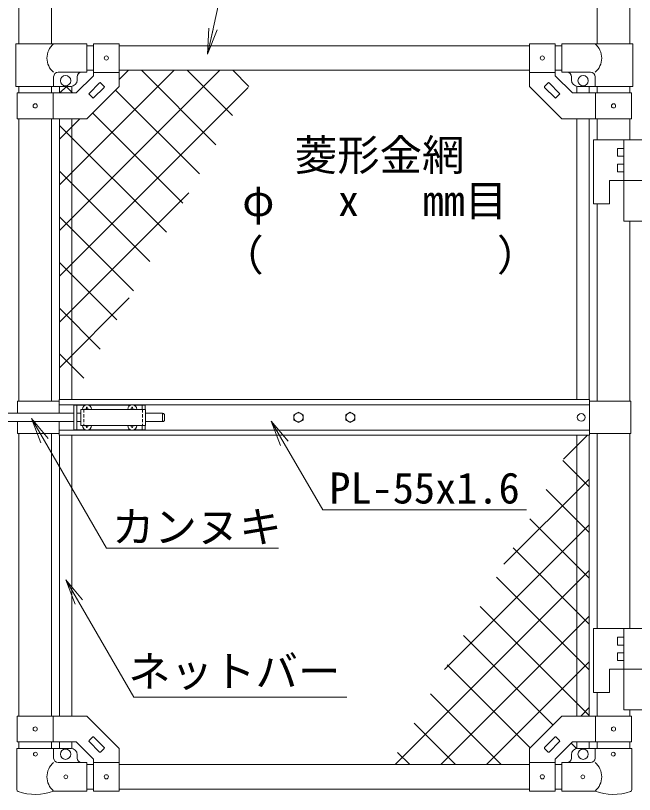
# Model space of a CAD drawing. Units: millimetres, scale not verified. Extents: x -4200 to 4200, y -2970 to 2970.
# Drawn here: x -2539 to -1582, y -547 to 658 of the extents above; entities that cross this region are included whole.
import ezdxf
from ezdxf.enums import TextEntityAlignment as Align

# ---------------------------------------------------------------- set-up
doc = ezdxf.new("R2010")
doc.units = ezdxf.units.MM
doc.header["$LTSCALE"] = 20
doc.linetypes.add('USER2', pattern=[0.375, 0.25, -0.125])
for name, color, linetype, lineweight in [('0-0_D-STR-TXT', 7, 'Continuous', 9), ('0-5_D-STR1', 1, 'Continuous', 18), ('0-8_D-STR3', 3, 'Continuous', 13), ('0-A_0', 7, 'Continuous', 9), ('0-B_D-STR2', 7, 'Continuous', 9)]:
    doc.layers.add(name, color=color, linetype=linetype, lineweight=lineweight)
doc.styles.add('ＭＳ ゴシック', font='')
doc.styles.get('ＭＳ ゴシック').set_extended_font_data('MS Gothic')

# ---------------------------------------------------------------- blocks, each defined once
blk = doc.blocks.new('MLeader2')
at = {"layer": '0-0_D-STR-TXT'}
blk.add_line((-2500.06, -3.1), (-2514.28, 34.88), dxfattribs=at)
for points in [[(-2488.51, 3.57), (-2514.28, 34.88), (-2494.28, 0.24)], [(-2494.28, 0.24), (-2398.25, -166.1), (-2139.46, -166.1), (-2132.26, -166.1)]]:
    blk.add_lwpolyline(points, dxfattribs=at)
blk = doc.blocks.new('MLeader3')
at = {"layer": '0-0_D-STR-TXT'}
blk.add_line((-2129.32, -7.27), (-2143.55, 30.7), dxfattribs=at)
for points in [[(-2117.77, -0.6), (-2143.55, 30.7), (-2123.55, -3.94)], [(-2123.55, -3.94), (-2064.16, -106.8), (-1756.23, -106.8), (-1749.03, -106.8)]]:
    blk.add_lwpolyline(points, dxfattribs=at)
blk = doc.blocks.new('MLeader4')
at = {"layer": '0-0_D-STR-TXT'}
blk.add_line((-2446.99, -252.7), (-2461.22, -214.73), dxfattribs=at)
for points in [[(-2435.45, -246.04), (-2461.22, -214.73), (-2441.22, -249.37)], [(-2441.22, -249.37), (-2356.27, -396.5), (-2034.16, -396.5), (-2026.96, -396.5)]]:
    blk.add_lwpolyline(points, dxfattribs=at)
blk = doc.blocks.new('_Open')
at = {"layer": '0-A_0'}
blk.add_line((-20, 3.33), (0, 0), dxfattribs=at)
blk.add_lwpolyline([(-20, -3.33), (0, 0), (-20, 0)], dxfattribs=at)

msp = doc.modelspace()

# ---------------------------------------------------------------- linework, layer by layer
at = {"layer": '0-0_D-STR-TXT'}
msp.add_lwpolyline([(-1684.26, 808.04), (-2196.32, 808.04), (-2241.84, 600.13)], dxfattribs=at)
at = {"layer": '0-5_D-STR1'}
for p, q in [((-2534.07, 1064.37), (-2534.07, 614.37)), ((-2483.27, 1064.37), (-2483.27, 614.37)), ((-1639.87, 1064.37), (-1639.87, 614.37)), ((-1589.07, 1064.37), (-1589.07, 614.37)), ((-2428.67, 611.37), (-2418.67, 611.37)), ((-2378.67, 611.37), (-1744.47, 611.37)), ((-1704.47, 611.37), (-1694.47, 611.37)), ((-2428.67, 573.37), (-2418.67, 573.37)), ((-2378.67, 573.37), (-1744.47, 573.37)), ((-1704.47, 573.37), (-1694.47, 573.37)), ((-2534.07, 548.37), (-2534.07, 538.37)), ((-2483.27, 548.37), (-2483.27, 538.37)), ((-1639.87, 548.37), (-1639.87, 538.37)), ((-1589.07, 548.37), (-1589.07, 538.37)), ((-2534.07, 498.37), (-2534.07, 61.37)), ((-2483.27, 498.37), (-2483.27, 61.37)), ((-1639.87, 498.37), (-1639.87, 465.87)), ((-1589.07, 498.37), (-1589.07, 465.87)), ((-1639.87, 366.87), (-1639.87, 61.37)), ((-1589.07, 339.87), (-1589.07, 61.37)), ((-2534.07, 11.37), (-2534.07, -425.63)), ((-2483.27, 11.37), (-2483.27, -425.63)), ((-1639.87, 11.37), (-1639.87, -290.23)), ((-1589.07, 11.37), (-1589.07, -290.23)), ((-1639.87, -389.23), (-1639.87, -425.63)), ((-1589.07, -416.23), (-1589.07, -425.63)), ((-2534.07, -465.63), (-2534.07, -475.63)), ((-2483.27, -465.63), (-2483.27, -475.63)), ((-1639.87, -465.63), (-1639.87, -475.63)), ((-1589.07, -465.63), (-1589.07, -475.63)), ((-2428.67, -500.63), (-2418.67, -500.63)), ((-2378.67, -500.63), (-1744.47, -500.63)), ((-1704.47, -500.63), (-1694.47, -500.63)), ((-2428.67, -538.63), (-2418.67, -538.63)), ((-2378.67, -538.63), (-1744.47, -538.63)), ((-1704.47, -538.63), (-1694.47, -538.63))]:
    msp.add_line(p, q, dxfattribs=at)
at = {"layer": '0-8_D-STR3'}
for p, q in [((-2418.67, 614.62), (-2418.67, 564.94)), ((-2418.67, 614.62), (-2378.67, 614.62)), ((-2378.67, 614.62), (-2378.67, 548.37)), ((-1744.47, 614.62), (-1744.47, 548.37)), ((-1704.47, 614.62), (-1744.47, 614.62)), ((-1704.47, 614.62), (-1704.47, 564.94)), ((-2428.67, 614.37), (-2538.62, 614.37)), ((-2538.62, 614.37), (-2538.62, 548.37)), ((-2428.67, 570.37), (-2428.67, 614.37)), ((-1694.47, 614.37), (-1584.52, 614.37)), ((-1694.47, 570.37), (-1694.47, 614.37)), ((-1584.52, 614.37), (-1584.52, 548.37)), ((-2428.67, 570.37), (-2473.12, 570.37)), ((-2418.67, 570.12), (-2378.67, 570.12)), ((-1704.47, 570.12), (-1744.47, 570.12)), ((-1694.47, 570.37), (-1650.02, 570.37)), ((-2480.12, 548.37), (-2480.12, 563.37)), ((-2445.24, 538.37), (-2418.67, 564.94)), ((-2443.67, 558.37), (-2443.67, 563.37)), ((-1677.9, 538.37), (-1704.47, 564.94)), ((-1679.47, 558.37), (-1679.47, 563.37)), ((-1643.02, 548.37), (-1643.02, 563.37)), ((-2538.62, 548.37), (-2453.67, 548.37)), ((-2471.17, 548.37), (-2471.17, 538.37)), ((-2452.17, 548.37), (-2452.17, 538.37)), ((-2425.34, 537.77), (-2409.08, 554.03)), ((-2418.27, 530.7), (-2402, 546.96)), ((-2407.66, 554.03), (-2402, 548.38)), ((-1715.48, 554.03), (-1721.14, 548.38)), ((-1704.88, 530.7), (-1721.14, 546.96)), ((-1697.8, 537.77), (-1714.07, 554.03)), ((-1670.97, 548.37), (-1670.97, 538.37)), ((-1584.52, 548.37), (-1669.47, 548.37)), ((-1651.97, 548.37), (-1651.97, 538.37)), ((-2536.37, 538.37), (-2445.24, 538.37)), ((-2536.37, 538.37), (-2536.37, 498.37)), ((-2480.97, 538.37), (-2480.97, 498.37)), ((-2425.34, 536.36), (-2419.68, 530.7)), ((-1697.8, 536.36), (-1703.46, 530.7)), ((-1586.77, 538.37), (-1677.9, 538.37)), ((-1642.17, 538.37), (-1642.17, 498.37)), ((-1586.77, 538.37), (-1586.77, 498.37)), ((-2471.17, 498.37), (-2471.17, 63.87)), ((-2452.17, 498.37), (-2452.17, 63.87)), ((-1670.97, 498.37), (-1670.97, 63.87)), ((-1651.97, 498.37), (-1651.97, 63.87)), ((-1564.57, 465.87), (-1645.57, 465.87)), ((-1645.57, 465.87), (-1645.57, 366.87)), ((-1598.57, 465.87), (-1598.57, 339.87)), ((-1608.07, 452.37), (-1608.07, 440.37)), ((-1598.57, 452.37), (-1608.07, 452.37)), ((-1598.57, 440.37), (-1608.07, 440.37)), ((-1608.07, 428.37), (-1608.07, 416.37)), ((-1598.57, 428.37), (-1608.07, 428.37)), ((-1598.57, 416.37), (-1608.07, 416.37)), ((-1542.57, 402.87), (-1620.57, 402.87)), ((-1620.57, 402.87), (-1620.57, 366.87)), ((-1620.57, 366.87), (-1645.57, 366.87)), ((-1507.57, 339.87), (-1598.57, 339.87)), ((-2536.17, 61.37), (-2536.17, 42.87)), ((-2471.57, 61.37), (-2536.17, 61.37)), ((-2471.57, 63.87), (-1651.57, 63.87)), ((-2471.57, 63.87), (-2471.57, 42.87)), ((-1651.57, 63.87), (-1651.57, 8.87)), ((-1651.57, 61.37), (-1587.47, 61.37)), ((-1587.47, 61.37), (-1587.47, 11.37)), ((-2471.57, 55.87), (-1651.57, 55.87)), ((-2448.67, 55.37), (-2448.67, 17.37)), ((-2448.67, 55.37), (-2431.27, 55.37)), ((-2444.17, 55.37), (-2444.17, 17.37)), ((-2438.17, 48.87), (-2438.17, 23.87)), ((-2438.17, 48.87), (-2338.17, 48.87)), ((-2430.53, 49.29), (-2431.82, 49.26)), ((-2431.82, 49.26), (-2431.82, 48.87)), ((-2429.07, 52.02), (-2429.09, 50.72)), ((-2429.07, 52.02), (-2428.28, 52.02)), ((-2428.28, 52.02), (-2428.25, 50.72)), ((-2426.07, 55.37), (-2361.27, 55.37)), ((-2360.53, 49.29), (-2361.82, 49.26)), ((-2361.82, 49.26), (-2361.82, 48.87)), ((-2359.07, 52.02), (-2359.09, 50.72)), ((-2359.07, 52.02), (-2358.28, 52.02)), ((-2358.28, 52.02), (-2358.25, 50.72)), ((-2356.82, 49.29), (-2355.52, 49.26)), ((-2356.07, 55.37), (-2338.67, 55.37)), ((-2355.52, 49.26), (-2355.52, 48.87)), ((-2343.17, 55.37), (-2343.17, 48.87)), ((-2338.67, 55.37), (-2338.67, 48.87)), ((-2338.17, 48.87), (-2338.17, 23.87)), ((-2577.02, 42.87), (-2448.67, 42.87)), ((-2444.17, 42.87), (-2438.17, 42.87)), ((-2338.17, 42.87), (-2311.67, 42.87)), ((-2311.67, 42.87), (-2311.67, 29.87)), ((-2308.67, 39.87), (-2308.67, 32.87)), ((-2577.02, 29.87), (-2448.67, 29.87)), ((-2536.17, 29.87), (-2536.17, 11.37)), ((-2471.57, 29.87), (-2471.57, 8.87)), ((-2444.17, 29.87), (-2438.17, 29.87)), ((-2338.17, 29.87), (-2311.67, 29.87)), ((-2471.57, 16.87), (-1651.57, 16.87)), ((-2448.67, 17.37), (-2431.27, 17.37)), ((-2438.17, 23.87), (-2338.17, 23.87)), ((-2431.82, 23.47), (-2431.82, 23.87)), ((-2430.53, 23.45), (-2431.82, 23.47)), ((-2429.07, 20.72), (-2429.09, 22.01)), ((-2429.07, 20.72), (-2428.28, 20.72)), ((-2428.28, 20.72), (-2428.25, 22.01)), ((-2426.82, 23.45), (-2425.52, 23.47)), ((-2426.07, 17.37), (-2361.27, 17.37)), ((-2425.52, 23.47), (-2425.52, 23.87)), ((-2361.82, 23.47), (-2361.82, 23.87)), ((-2360.53, 23.45), (-2361.82, 23.47)), ((-2359.07, 20.72), (-2359.09, 22.01)), ((-2359.07, 20.72), (-2358.28, 20.72)), ((-2358.28, 20.72), (-2358.25, 22.01)), ((-2356.82, 23.45), (-2355.52, 23.47)), ((-2356.07, 17.37), (-2338.67, 17.37)), ((-2355.52, 23.47), (-2355.52, 23.87)), ((-2343.17, 23.87), (-2343.17, 17.37)), ((-2338.67, 23.87), (-2338.67, 17.37)), ((-2471.57, 11.37), (-2536.17, 11.37)), ((-2471.57, 8.87), (-1651.57, 8.87)), ((-2471.17, 8.87), (-2471.17, -425.63)), ((-2452.17, 8.87), (-2452.17, -425.63)), ((-1670.97, 8.87), (-1670.97, -425.63)), ((-1651.97, 8.87), (-1651.97, -425.63)), ((-1651.57, 11.37), (-1587.47, 11.37)), ((-1564.57, -290.23), (-1645.57, -290.23)), ((-1645.57, -290.23), (-1645.57, -389.23)), ((-1598.57, -290.23), (-1598.57, -416.23)), ((-1608.07, -303.73), (-1608.07, -315.73)), ((-1598.57, -303.73), (-1608.07, -303.73)), ((-1598.57, -315.73), (-1608.07, -315.73)), ((-1608.07, -327.73), (-1608.07, -339.73)), ((-1598.57, -327.73), (-1608.07, -327.73)), ((-1598.57, -339.73), (-1608.07, -339.73)), ((-1542.57, -353.23), (-1620.57, -353.23)), ((-1620.57, -353.23), (-1620.57, -389.23)), ((-1620.57, -389.23), (-1645.57, -389.23)), ((-1507.57, -416.23), (-1598.57, -416.23)), ((-2536.37, -465.63), (-2536.37, -425.63)), ((-2480.97, -465.63), (-2480.97, -425.63)), ((-1642.17, -465.63), (-1642.17, -425.63)), ((-1586.77, -465.63), (-1586.77, -425.63)), ((-2536.37, -465.63), (-2445.24, -465.63)), ((-2471.17, -465.63), (-2471.17, -475.63)), ((-2452.17, -465.63), (-2452.17, -475.75)), ((-2445.24, -465.63), (-2418.67, -492.2)), ((-2425.34, -463.62), (-2419.68, -457.97)), ((-2425.34, -465.04), (-2409.08, -481.3)), ((-2418.27, -457.97), (-2402, -474.23)), ((-1704.88, -457.97), (-1721.14, -474.23)), ((-1697.8, -465.04), (-1714.07, -481.3)), ((-1677.9, -465.63), (-1704.47, -492.2)), ((-1697.8, -463.62), (-1703.46, -457.97)), ((-1586.77, -465.63), (-1677.9, -465.63)), ((-1670.97, -465.63), (-1670.97, -475.75)), ((-1651.97, -465.63), (-1651.97, -475.63)), ((-2537.22, -475.63), (-2480.12, -475.63)), ((-2537.22, -475.63), (-2537.22, -539.33)), ((-2480.12, -475.63), (-2480.12, -490.63)), ((-2480.12, -475.63), (-2453.67, -475.63)), ((-2407.66, -481.3), (-2402, -475.64)), ((-2378.67, -541.88), (-2378.67, -475.63)), ((-1744.47, -541.88), (-1744.47, -475.63)), ((-1715.48, -481.3), (-1721.14, -475.64)), ((-1643.02, -475.63), (-1669.47, -475.63)), ((-1585.92, -475.63), (-1643.02, -475.63)), ((-1643.02, -475.63), (-1643.02, -490.63)), ((-1585.92, -475.63), (-1585.92, -539.33)), ((-2443.67, -490.63), (-2443.67, -485.63)), ((-2418.67, -541.88), (-2418.67, -492.2)), ((-1704.47, -541.88), (-1704.47, -492.2)), ((-1679.47, -490.63), (-1679.47, -485.63)), ((-2428.67, -497.63), (-2473.12, -497.63)), ((-2428.67, -541.63), (-2428.67, -497.63)), ((-2418.67, -497.38), (-2378.67, -497.38)), ((-1704.47, -497.38), (-1744.47, -497.38)), ((-1694.47, -497.63), (-1650.02, -497.63)), ((-1694.47, -541.63), (-1694.47, -497.63)), ((-2428.67, -541.63), (-2480.12, -541.63)), ((-2418.67, -541.88), (-2378.67, -541.88)), ((-1704.47, -541.88), (-1744.47, -541.88)), ((-1694.47, -541.63), (-1643.02, -541.63))]:
    msp.add_line(p, q, dxfattribs=at)
at = {"layer": '0-8_D-STR3', "linetype": 'USER2'}
for p, q in [((-2433.67, 48.87), (-2433.67, 23.87)), ((-2342.67, 48.87), (-2342.67, 23.87))]:
    msp.add_line(p, q, dxfattribs=at)
at = {"layer": '0-8_D-STR3'}
for points in [[(-2536.37, 498.37), (-2428.67, 498.37), (-2378.67, 548.37)], [(-1586.77, 498.37), (-1694.47, 498.37), (-1744.47, 548.37)], [(-2426.82, 49.29), (-2425.52, 49.26), (-2425.52, 48.87)], [(-2536.37, -425.63), (-2428.67, -425.63), (-2378.67, -475.63)], [(-1586.77, -425.63), (-1694.47, -425.63), (-1744.47, -475.63)]]:
    msp.add_lwpolyline(points, dxfattribs=at)
for points in [[(-2101.57, 44.47), (-2108.59, 40.42), (-2108.59, 32.32), (-2101.57, 28.27), (-2094.56, 32.32), (-2094.56, 40.42)], [(-2021.57, 44.47), (-2028.59, 40.42), (-2028.59, 32.32), (-2021.57, 28.27), (-2014.56, 32.32), (-2014.56, 40.42)]]:
    msp.add_lwpolyline(points, close=True, dxfattribs=at)
for centre, radius in [((-2398.67, 592.37), 3.25), ((-1724.47, 592.37), 3.25), ((-2461.67, 557.37), 8), ((-1661.47, 557.37), 8), ((-2508.67, 518.37), 3.25), ((-1614.47, 518.37), 3.25), ((-2101.57, 36.37), 7.03), ((-2021.57, 36.37), 7.03), ((-1664.47, 36.37), 6), ((-2508.67, -445.63), 3.25), ((-1614.47, -445.63), 3.25), ((-2508.27, -484.63), 3), ((-2461.67, -484.63), 8), ((-1661.47, -484.63), 8), ((-1614.87, -484.63), 3), ((-2461.27, -519.63), 3), ((-2398.67, -519.63), 3.25), ((-1724.47, -519.63), 3.25), ((-1661.87, -519.63), 3)]:
    msp.add_circle(centre, radius, dxfattribs=at)
for centre, radius, start, end in [((-2461.93, 592.37), 28.55, 129.59418, 230.40582), ((-1661.22, 592.37), 28.55, 309.59418, 50.40582), ((-2473.12, 563.37), 7, 90, 180), ((-2436.67, 563.37), 7, 90, 180), ((-1686.47, 563.37), 7, 0, 90), ((-1650.02, 563.37), 7, 0, 90), ((-2453.67, 558.37), 10, 270, 0), ((-2408.37, 553.33), 1, 45, 135), ((-1714.78, 553.33), 1, 45, 135), ((-1669.47, 558.37), 10, 180, 270), ((-2402.71, 547.67), 1, 315, 45), ((-1720.43, 547.67), 1, 135, 225), ((-2424.63, 537.06), 1, 135, 225), ((-2418.98, 531.41), 1, 225, 315), ((-1704.17, 531.41), 1, 225, 315), ((-1698.51, 537.06), 1, 315, 45), ((-2428.67, 48.87), 7, 0, 180), ((-2430.58, 50.77), 1.49, 270, 0), ((-2426.77, 50.77), 1.49, 180, 270), ((-2358.67, 48.87), 7, 0, 180), ((-2360.58, 50.77), 1.49, 270, 0), ((-2356.77, 50.77), 1.49, 180, 270), ((-2311.67, 39.87), 3, 0, 90), ((-2311.67, 32.87), 3, 270, 0), ((-2428.67, 23.87), 7, 180, 0), ((-2430.58, 21.96), 1.49, 0, 90), ((-2426.77, 21.96), 1.49, 90, 180), ((-2358.67, 23.87), 7, 180, 0), ((-2360.58, 21.96), 1.49, 0, 90), ((-2356.77, 21.96), 1.49, 90, 180), ((-2418.98, -458.67), 1, 45, 135), ((-1704.17, -458.67), 1, 45, 135), ((-2424.63, -464.33), 1, 135, 225), ((-1698.51, -464.33), 1, 315, 45), ((-2453.67, -485.63), 10, 0, 90), ((-2408.37, -480.59), 1, 225, 315), ((-2402.71, -474.94), 1, 315, 45), ((-1720.43, -474.94), 1, 135, 225), ((-1714.78, -480.59), 1, 225, 315), ((-1669.47, -485.63), 10, 90, 180), ((-2473.12, -490.63), 7, 180, 270), ((-2436.67, -490.63), 7, 180, 270), ((-1686.47, -490.63), 7, 270, 0), ((-1650.02, -490.63), 7, 270, 0), ((-2461.93, -519.63), 28.55, 129.59418, 230.40582), ((-1661.22, -519.63), 28.55, 309.59418, 50.40582), ((-2533.92, -539.33), 3.3, 180, 250.77949), ((-2508.67, -466.9), 80, 250.77949, 290.9084), ((-1614.47, -466.9), 80, 249.0916, 289.22051), ((-1589.22, -539.33), 3.3, 289.22051, 0)]:
    msp.add_arc(centre, radius, start, end, dxfattribs=at)
at = {"layer": '0-B_D-STR2'}
for p, q in [((-2471.17, 325.38), (-2223.18, 573.37)), ((-2470.39, 396.87), (-2293.89, 573.37)), ((-2378.67, 559.3), (-2364.6, 573.37)), ((-2229.2, 458.26), (-2344.31, 573.37)), ((-2203.66, 503.43), (-2273.6, 573.37)), ((-2178.13, 548.6), (-2202.89, 573.37)), ((-2471.17, 254.67), (-2179.28, 546.56)), ((-2470.31, 538.37), (-2460.31, 548.37)), ((-2450.74, 538.37), (-2460.74, 548.37)), ((-2254.74, 413.08), (-2384.35, 542.69)), ((-2280.28, 367.91), (-2419.7, 507.34)), ((-2471.17, 466.8), (-2439.6, 498.37)), ((-2305.82, 322.74), (-2471.17, 488.09)), ((-2331.36, 277.57), (-2471.17, 417.38)), ((-2471.17, 183.96), (-2271.26, 383.87)), ((-2356.89, 232.39), (-2471.17, 346.67)), ((-2382.43, 187.22), (-2471.17, 275.96)), ((-2471.17, 113.25), (-2363.23, 221.19)), ((-2407.97, 142.05), (-2471.17, 205.25)), ((-2433.51, 96.88), (-2471.17, 134.54)), ((-1691.88, -28.11), (-1654.9, 8.87)), ((-1651.97, -71.11), (-1693, -30.09)), ((-1783.85, -190.8), (-1651.97, -58.92)), ((-1651.97, -141.82), (-1718.53, -75.26)), ((-1651.97, -212.54), (-1744.07, -120.43)), ((-1875.83, -353.48), (-1651.97, -129.63)), ((-1651.97, -283.25), (-1769.61, -165.61)), ((-1952.27, -500.63), (-1651.97, -200.34)), ((-1651.97, -353.96), (-1795.15, -210.78)), ((-1651.97, -424.67), (-1820.69, -255.95)), ((-1881.56, -500.63), (-1651.97, -271.05)), ((-1708.09, -439.26), (-1846.23, -301.12)), ((-1743.45, -474.61), (-1871.76, -346.3)), ((-1810.84, -500.63), (-1651.97, -341.76)), ((-1788.14, -500.63), (-1897.3, -391.47)), ((-1665.13, -425.63), (-1651.97, -412.47)), ((-1858.85, -500.63), (-1922.84, -436.64)), ((-1671.51, -475.84), (-1679.81, -467.54)), ((-1929.56, -500.63), (-1948.38, -481.81))]:
    msp.add_line(p, q, dxfattribs=at)

# ---------------------------------------------------------------- block references
at = {"layer": '0-0_D-STR-TXT', "xscale": 2, "yscale": 2, "rotation": 257.65038}
msp.add_blockref('_Open', (-2242.27, 598.17), dxfattribs=at)
at = {"layer": '0-0_D-STR-TXT'}
for name in ['MLeader2', 'MLeader3', 'MLeader4']:
    msp.add_blockref(name, (0, 0), dxfattribs=at)

# ---------------------------------------------------------------- texts
at = {"layer": '0-0_D-STR-TXT', "style": 'ＭＳ ゴシック'}
for s, p in [('菱形金網', (-2107.3, 403.89)), ('φ   x   mm目', (-2188.51, 333.45)), ('（\u3000\u3000   \u3000\u3000）', (-2221, 248.98)), ('PL-55x1.6', (-2053.91, -111.27)), ('カンヌキ', (-2389.94, -171.36)), ('ネットバー', (-2364.8, -394.89))]:
    msp.add_text(s, height=48.09, dxfattribs=at).set_placement(p, align=Align.BOTTOM_LEFT)

doc.saveas('drawing.dxf')
